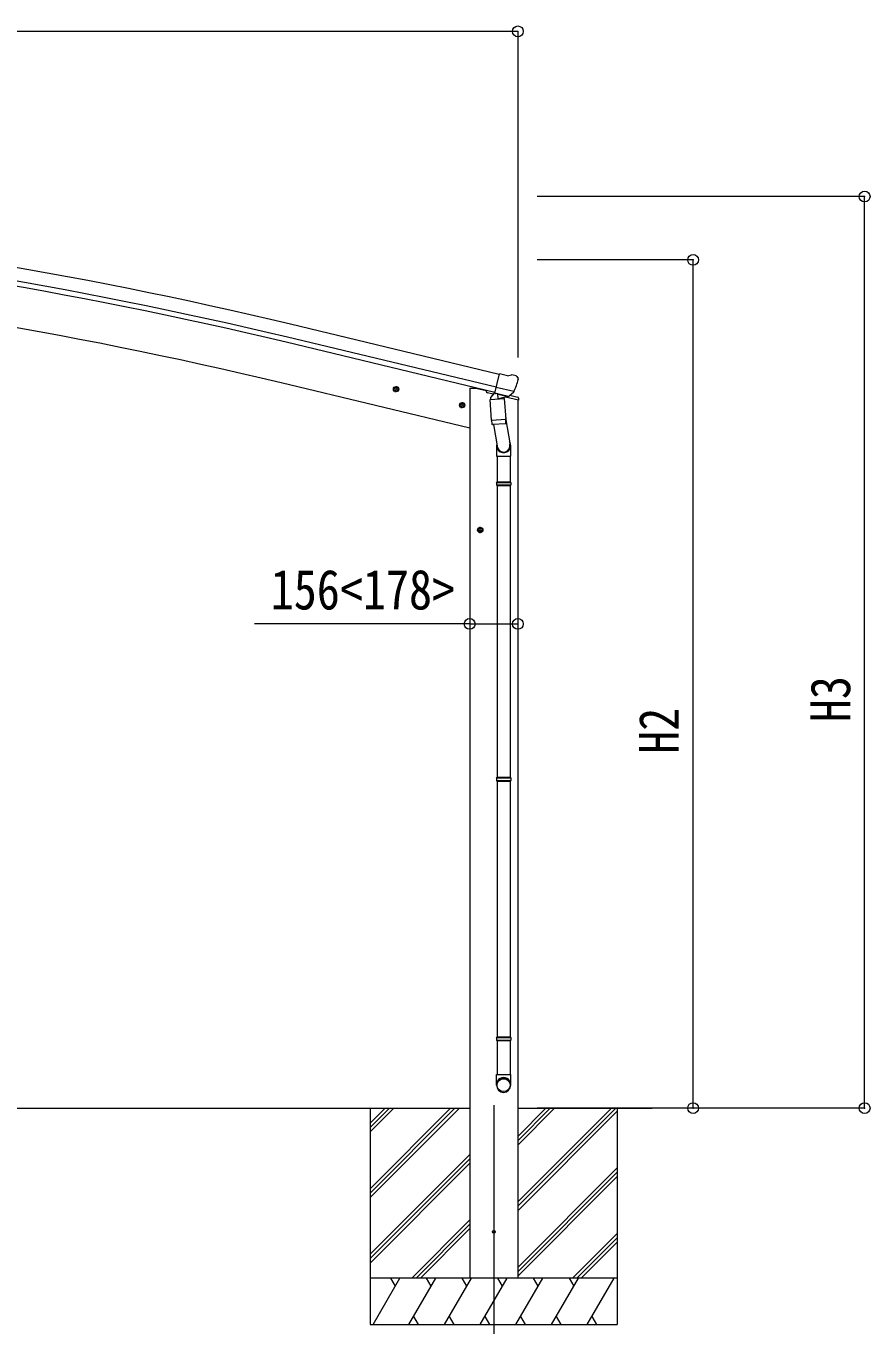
# Model space of a CAD drawing. Units: millimetres at full size, sheet at 1:35; details may follow other scales. Extents: x -9783 to 9892, y -6828 to 6752.
# Drawn here: x -1939 to 793, y -1671 to 2533 of the extents above; entities that cross this region are included whole.
import ezdxf
from ezdxf.enums import TextEntityAlignment as Align

# ---------------------------------------------------------------- set-up
doc = ezdxf.new("R2010")
doc.units = ezdxf.units.MM
doc.header["$LTSCALE"] = 35
doc.header["$PDMODE"] = 32
doc.header["$PDSIZE"] = 35
for name, color, linetype, lineweight in [('0-0_0', 7, 'Continuous', 9), ('0-1_本体', 4, 'Continuous', 9), ('0-2_部品', 7, 'Continuous', 9), ('0-8_PARTS2', 2, 'Continuous', 9), ('0-A_寸法', 6, 'Continuous', 9)]:
    doc.layers.add(name, color=color, linetype=linetype, lineweight=lineweight)
doc.styles.add('ＭＳ ゴシック', font='')
doc.styles.get('ＭＳ ゴシック').set_extended_font_data('MS Gothic')

msp = doc.modelspace()

# ---------------------------------------------------------------- linework, layer by layer
at = {"layer": '0-0_0'}
for p, q in [((-7372.59, -968.88), (-503.62, -968.88)), ((-825.17, -968.88), (-825.17, -1668.88)), ((-825.17, -1229.61), (-564.44, -968.88)), ((-825.17, -1243.75), (-550.3, -968.88)), ((-825.17, -1257.89), (-536.16, -968.88)), ((-825.17, -1045.76), (-748.29, -968.88)), ((-825.17, -1031.62), (-762.43, -968.88)), ((-825.17, -1017.47), (-776.59, -968.89)), ((-776.58, -968.89), (-776.57, -968.88)), ((-347.42, -1088.51), (-227.79, -968.88)), ((-347.42, -1074.37), (-241.93, -968.88)), ((-347.42, -1060.23), (-256.07, -968.88)), ((-347.42, -1272.36), (-43.95, -968.89)), ((-347.42, -1286.5), (-29.81, -968.89)), ((-347.42, -1300.64), (-25.17, -978.39)), ((-346.92, -968.88), (88.26, -968.88)), ((-25.17, -968.88), (-25.17, -1668.88)), ((-825.17, -1441.74), (-502.92, -1119.49)), ((-825.17, -1455.88), (-502.92, -1133.63)), ((-825.17, -1470.02), (-502.92, -1147.77)), ((-347.42, -1484.49), (-25.17, -1162.24)), ((-347.42, -1498.63), (-25.17, -1176.38)), ((-347.42, -1512.77), (-25.17, -1190.52)), ((-690.18, -1518.88), (-502.92, -1331.62)), ((-676.04, -1518.88), (-502.92, -1345.76)), ((-661.89, -1518.88), (-502.92, -1359.9)), ((-169.68, -1518.88), (-25.17, -1374.37)), ((-155.54, -1518.88), (-25.17, -1388.51)), ((-141.39, -1518.88), (-25.17, -1402.65)), ((-25.17, -1518.88), (-825.17, -1518.88)), ((-814.88, -1668.88), (-728.28, -1518.88)), ((-743.28, -1544.86), (-758.28, -1518.88)), ((-699.41, -1668.88), (-612.81, -1518.88)), ((-627.81, -1544.86), (-642.81, -1518.88)), ((-583.94, -1668.88), (-497.34, -1518.88)), ((-512.34, -1544.86), (-527.34, -1518.88)), ((-468.47, -1668.88), (-381.87, -1518.88)), ((-396.87, -1544.86), (-411.87, -1518.88)), ((-353, -1668.88), (-266.4, -1518.88)), ((-281.4, -1544.86), (-296.4, -1518.88)), ((-237.53, -1668.88), (-150.93, -1518.88)), ((-180.93, -1518.88), (-165.93, -1544.86)), ((-122.06, -1668.88), (-35.46, -1518.88)), ((-825.17, -1668.88), (-25.17, -1668.88)), ((-684.41, -1642.9), (-669.41, -1668.88)), ((-568.94, -1642.9), (-553.94, -1668.88)), ((-453.47, -1642.9), (-438.47, -1668.88)), ((-338, -1642.9), (-323, -1668.88)), ((-222.53, -1642.9), (-207.53, -1668.88)), ((-107.06, -1642.9), (-92.06, -1668.88))]:
    msp.add_line(p, q, dxfattribs=at)
at = {"layer": '0-1_本体'}
for p, q in [((-406.94, 1405.35), (-1082.62, 1567.3)), ((-417.02, 1363.37), (-1092.69, 1525.32)), ((-420.94, 1347.01), (-1096.61, 1508.96)), ((-502.42, 1231.12), (-1113.23, 1377.76)), ((-502.75, 1361.12), (-502.75, -1518.88)), ((-346.75, 1322.15), (-346.75, -1518.88))]:
    msp.add_line(p, q, dxfattribs=at)
msp.add_lwpolyline([(-502.75, 1361.12), (-482.75, 1361.12), (-448.91, 1353)], dxfattribs=at)
for centre, radius, start, end in [((-4455.38, -12503.95), 14469.82, 76.52099, 85.02099), ((-4455.38, -12503.95), 14409.82, 76.52099, 85.02099), ((-4455.38, -12503.95), 14426.65, 76.52099, 85.02099), ((-4472.8, -12617.05), 14392.42, 76.50111, 84.99887)]:
    msp.add_arc(centre, radius, start, end, dxfattribs=at)
at = {"layer": '0-2_部品'}
for p, q in [((-380.54, 1401.06), (-406.47, 1407.29)), ((-380.54, 1401.06), (-367.28, 1403.76)), ((-352.8, 1400.58), (-365.98, 1403.74)), ((-349.7, 1398.33), (-345.85, 1392.03)), ((-345.48, 1389.75), (-345.76, 1388.6)), ((-731.22, 1355.06), (-750.67, 1359.73)), ((-748.24, 1359.15), (-743.08, 1364.59)), ((-746.11, 1351.95), (-748.24, 1359.15)), ((-743.28, 1347.67), (-738.61, 1367.12)), ((-743.08, 1364.59), (-735.78, 1362.84)), ((-735.78, 1362.84), (-733.65, 1355.64)), ((-448.91, 1353.78), (-448.91, 1350.46)), ((-426.19, 1341.06), (-445.08, 1345.6)), ((-422.2, 1345.66), (-435.51, 1330.34)), ((-421.25, 1345.72), (-422.2, 1345.66)), ((-359.54, 1349.44), (-417.04, 1363.25)), ((-376.39, 1334.53), (-360.01, 1349.03)), ((-517.39, 1303.31), (-536.84, 1307.98)), ((-534.42, 1307.4), (-529.25, 1312.84)), ((-532.28, 1300.2), (-534.42, 1307.4)), ((-529.45, 1295.92), (-524.78, 1315.37)), ((-529.25, 1312.84), (-521.95, 1311.09)), ((-521.95, 1311.09), (-519.82, 1303.89)), ((-436.61, 1323.89), (-390.92, 1327.08)), ((-431.94, 1257.05), (-436.61, 1323.89)), ((-435.51, 1330.34), (-435.07, 1324)), ((-418.17, 1343.25), (-419.7, 1343.62)), ((-381.47, 1334.44), (-418.17, 1343.25)), ((-412.22, 1341.43), (-411.2, 1326.82)), ((-384.01, 1332.43), (-409.82, 1325.99)), ((-392.7, 1330.26), (-392.47, 1326.98)), ((-390.92, 1327.08), (-386.25, 1260.25)), ((-344.36, 1321.42), (-387.06, 1331.67)), ((-379.1, 1333.97), (-386.62, 1335.77)), ((-383.3, 1334.21), (-383.25, 1333.47)), ((-379.94, 1334.07), (-381.47, 1334.44)), ((-372.86, 1337.52), (-346.66, 1331.23)), ((-344.36, 1328.31), (-344.36, 1321.42)), ((-386.59, 1265.13), (-372.07, 1177.36)), ((-431.94, 1257.05), (-386.25, 1260.25)), ((-431.93, 1257.05), (-431.04, 1244.36)), ((-387.23, 1245.64), (-428.93, 1242.73)), ((-425.42, 1242.97), (-412.77, 1168.04)), ((-385.39, 1247.78), (-386.26, 1260.25)), ((-385.79, 1246.42), (-385.79, 1246.42)), ((-415.92, 1174.86), (-415.92, 1140.2)), ((-415.92, 1140.2), (-369.92, 1140.2)), ((-413.92, 1140.2), (-413.92, 1057.68)), ((-371.92, 1140.2), (-371.92, 1057.68)), ((-369.92, 1140.2), (-369.92, 1174.55)), ((-415.92, 1055.68), (-414.92, 1057.68)), ((-415.92, 1055.68), (-369.92, 1055.68)), ((-415.92, 1055.68), (-415.92, 1047.68)), ((-414.92, 1057.68), (-370.92, 1057.68)), ((-369.92, 1055.68), (-370.92, 1057.68)), ((-415.92, 1047.68), (-369.92, 1047.68)), ((-415.92, 1047.68), (-414.92, 1045.68)), ((-414.92, 1045.68), (-370.92, 1045.68)), ((-413.92, 1045.68), (-413.92, 101.49)), ((-371.92, 1045.68), (-371.92, 101.49)), ((-478.42, 901.62), (-458.42, 901.62)), ((-474.92, 905.37), (-468.42, 909.13)), ((-468.42, 891.62), (-468.42, 911.62)), ((-468.42, 909.13), (-461.92, 905.37)), ((-461.92, 897.87), (-468.42, 894.11)), ((-461.92, 905.37), (-461.92, 897.87)), ((-415.92, 99.49), (-414.92, 101.49)), ((-415.92, 99.49), (-369.92, 99.49)), ((-415.92, 99.49), (-415.92, 91.49)), ((-415.92, 91.49), (-369.92, 91.49)), ((-415.92, 91.49), (-414.92, 89.49)), ((-414.92, 101.49), (-370.92, 101.49)), ((-414.92, 89.49), (-370.92, 89.49)), ((-413.92, 89.49), (-413.92, -738.43)), ((-371.92, 89.49), (-371.92, -738.43)), ((-369.92, 99.49), (-370.92, 101.49)), ((-415.92, -740.43), (-414.92, -738.43)), ((-415.92, -740.43), (-369.92, -740.43)), ((-415.92, -740.43), (-415.92, -748.43)), ((-415.92, -748.43), (-369.92, -748.43)), ((-415.92, -748.43), (-414.92, -750.43)), ((-414.92, -738.43), (-370.92, -738.43)), ((-414.92, -750.43), (-370.92, -750.43)), ((-413.92, -750.43), (-413.92, -860.43)), ((-371.92, -750.43), (-371.92, -860.43)), ((-369.92, -740.43), (-370.92, -738.43)), ((-415.92, -894.58), (-415.92, -860.43)), ((-415.92, -860.43), (-369.92, -860.43)), ((-369.92, -894.58), (-369.92, -860.43))]:
    msp.add_line(p, q, dxfattribs=at)
for points in [[(-411.9, 1341.84), (-421.62, 1344.18), (-406.47, 1407.29)], [(-733.65, 1355.64), (-738.81, 1350.2), (-746.11, 1351.95)], [(-359.27, 1350.02), (-359.85, 1349.18), (-360.01, 1349.03)], [(-519.82, 1303.89), (-524.99, 1298.45), (-532.28, 1300.2)], [(-411.9, 1341.84), (-411.66, 1341.69), (-386.9, 1335.74), (-386.62, 1335.77)], [(-369.92, 1055.68), (-369.92, 1047.68), (-370.92, 1045.68)], [(-468.42, 894.11), (-474.92, 897.87), (-474.92, 905.37)], [(-369.92, 99.49), (-369.92, 91.49), (-370.92, 89.49)], [(-369.92, -740.43), (-369.92, -748.43), (-370.92, -750.43)]]:
    msp.add_lwpolyline(points, dxfattribs=at)
for centre, radius in [((-740.95, 1357.39), 8.5), ((-740.95, 1357.39), 7.7), ((-740.95, 1357.39), 6.5), ((-527.12, 1305.64), 8.5), ((-527.12, 1305.64), 7.7), ((-527.12, 1305.64), 6.5), ((-468.42, 901.62), 8.5), ((-468.42, 901.62), 7.7), ((-468.42, 901.62), 6.5)]:
    msp.add_circle(centre, radius, dxfattribs=at)
at = {"layer": '0-2_部品', "color": 4}
msp.add_circle((-424.67, -1368.88), 4.5, dxfattribs=at)
at = {"layer": '0-2_部品'}
for centre, radius, start, end in [((-366.68, 1400.82), 3, 76.5, 101.5), ((-542.57, 1435.85), 202.4, 334.90875, 346.5), ((-353.97, 1395.71), 5, 31.5, 76.5), ((-443.91, 1350.46), 5, 180, 256.5), ((-419.58, 1344.11), 0.5, 221.23754, 256.5), ((-412.82, 1341.35), 0.604, 7.79405, 79.40158), ((-410.17, 1326.97), 1.03, 188.03431, 289.96103), ((-384.25, 1333.4), 1, 284, 4), ((-382.8, 1334.25), 0.5, 76.5, 184), ((-379.82, 1334.56), 0.5, 256.5, 291.76246), ((-347.36, 1328.31), 3, 0, 76.5), ((-429.07, 1244.72), 2, 190.53157, 274), ((-387.37, 1247.64), 2, 274, 322.59038), ((-387.33, 1247.61), 1.95, 322.52234, 4.95983)]:
    msp.add_arc(centre, radius, start, end, dxfattribs=at)
for centre, major_axis, ratio, start_param, end_param in [((-348.4, 1390.46), (1.57, -2.57), 0.99628, 0.7835347, 1.5707963), ((-378.4, 1336.89), (0.73, -2.92), 0.997631, 5.8041905, 5.8929484), ((-378.43, 1337.02), (-2.63, 3.16), 0.650902, 2.1145521, 2.1873627), ((-378.38, 1336.79), (0.73, -2.92), 0.997631, 5.965759, 6.7621801), ((-392.92, 1174.86), (-23, 0), 0.996195, 6.0000678, 10.0103449), ((-392.92, 1174.86), (-21, 0), 0.996195, 0.3319459, 3.3482706), ((-392.92, -892.83), (23, 0), 0.996195, 6.2831853, 9.424778), ((-392.92, -894.58), (23, 0), 0.996195, 6.2831853, 9.424778), ((-392.92, -894.58), (0, -23.43), 0.981806, 4.712389, 7.8539816)]:
    msp.add_ellipse(centre, major_axis=major_axis, ratio=ratio, start_param=start_param, end_param=end_param, dxfattribs=at)
msp.add_ellipse((-392.92, -894.58), major_axis=(-21, 0), ratio=0.996195, dxfattribs=at)
at = {"layer": '0-8_PARTS2'}
msp.add_line((-424.67, -959.67), (-424.67, -1809.91), dxfattribs=at)
at = {"layer": '0-A_寸法'}
for p, q in [((-346.75, 2515.02), (-7528.75, 2515.02)), ((-346.75, 2515.02), (-346.75, 1460.2)), ((775.54, 1980.7), (-283.9, 1980.7)), ((775.54, -968.88), (775.54, 1980.7)), ((220.52, 1775.8), (-283.9, 1775.8)), ((220.52, -968.88), (220.52, 1775.8)), ((-502.75, 597.89), (-1198.91, 597.89)), ((-502.75, 597.89), (-346.75, 597.89)), ((220.52, -968.88), (-283.9, -968.88)), ((775.54, -968.88), (220.52, -968.88))]:
    msp.add_line(p, q, dxfattribs=at)
for p in [(-346.75, 2515.02), (775.54, 1980.7), (220.52, 1775.8), (-502.75, 597.89), (-346.75, 597.89), (220.52, -968.88), (775.54, -968.88)]:
    msp.add_point(p, dxfattribs=at)

# ---------------------------------------------------------------- texts
at = {"layer": '0-A_寸法', "color": 7, "style": 'ＭＳ ゴシック', "width": 0.85}
msp.add_text('156<178>', height=129, dxfattribs=at).set_placement((-1146.75, 605.89), align=Align.BOTTOM_LEFT)
for s, p in [('H3', (767.54, 279.91)), ('H2', (212.52, 177.46))]:
    msp.add_text(s, height=129, rotation=90, dxfattribs=at).set_placement(p, align=Align.BOTTOM_LEFT)

doc.saveas('drawing.dxf')
